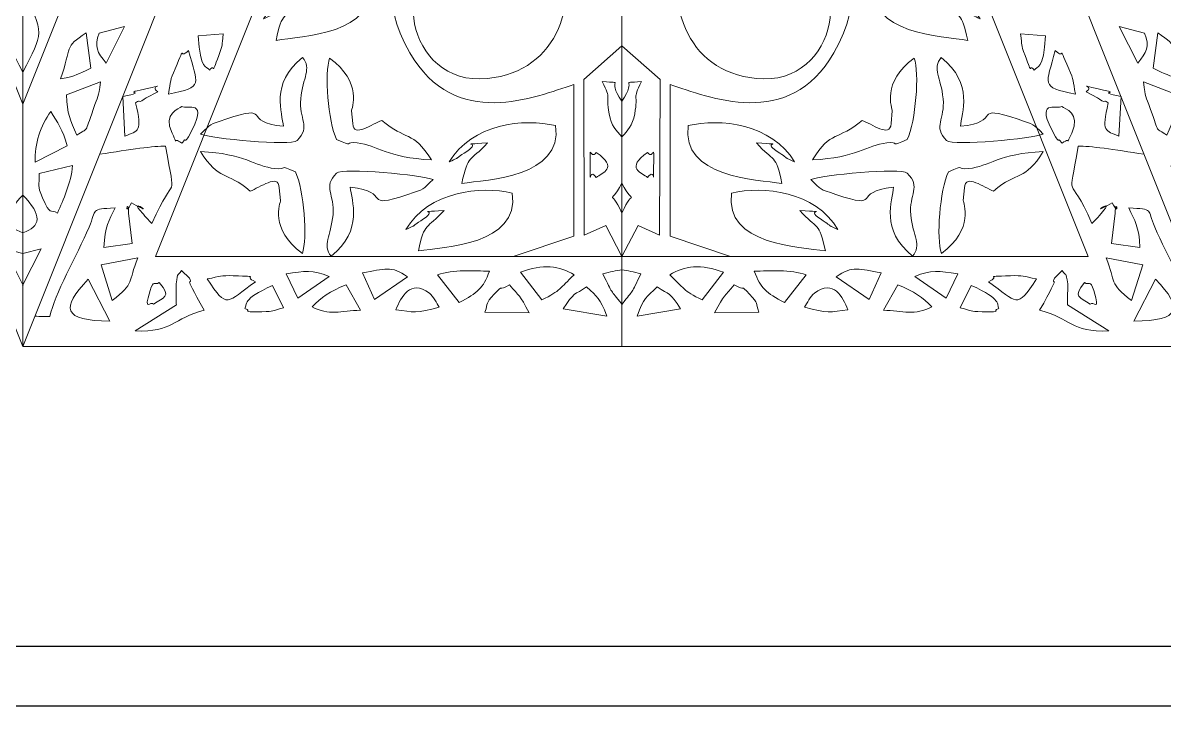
# Model space of a CAD drawing. Header units: inches. Extents: x 249 to 1192, y -18 to 440.
# Drawn here: x 632.495 to 634.4, y 263.048 to 264.188 of the extents above; entities that cross this region are included whole.
import ezdxf

# ---------------------------------------------------------------- set-up
doc = ezdxf.new("R2010")
doc.units = ezdxf.units.IN
doc.header["$MEASUREMENT"] = 0
doc.layers.add('ACP', color=15, linetype='Continuous', lineweight=15)
doc.layers.add('KOLOM', color=5, linetype='Continuous')

# ---------------------------------------------------------------- blocks, each defined once
blk = doc.blocks.new('GOTGAA')
for points in [[(0.0196, 2.4616), (1.0196, -0.0384), (0.0196, -0.0384), (0.0196, 2.4616)], [(0.0196, 2.0577), (0.7981, 0.1116), (0.0196, 0.1116)], [(0.0832, 0.4065), (0.0196, 0.4631)], [(0.0196, 0.1116), (0.0467, 0.1633), (0.0826, 0.1469), (0.0832, 0.4065)], [(0.0999, 0.3983), (0.1, 0.1456), (0.2009, 0.1116)]]:
    blk.add_lwpolyline(points)
for points in [[(0.019, 2.3598), (0.019, 2.3598), (0.0499, 2.2987), (0.0499, 2.2987)], [(0.0499, 2.2987), (0.0499, 2.2987), (0.019, 2.3598), (0.019, 2.3598)], [(0.0499, 2.2987), (0.0499, 2.2987), (0.0196, 2.3066), (0.0196, 2.3066)], [(0.0196, 2.3066), (0.0196, 2.3066), (0.0499, 2.2987), (0.0499, 2.2987)], [(0.0196, 2.2721), (0.0495, 2.2617), (0.0531, 2.243), (0.019, 2.2087)], [(0.019, 2.2087), (0.0531, 2.243), (0.0495, 2.2617), (0.0196, 2.2721)], [(0.0522, 2.2136), (0.0655, 2.2449), (0.0652, 2.2315), (0.0773, 2.2392)], [(0.0773, 2.2392), (0.0652, 2.2315), (0.0655, 2.2449), (0.0522, 2.2136)], [(0.0773, 2.2392), (0.087, 2.2172), (0.1001, 2.1894), (0.1025, 2.1599)], [(0.1025, 2.1599), (0.1001, 2.1894), (0.087, 2.2172), (0.0773, 2.2392)], [(0.0469, 2.1732), (0.0472, 2.1948), (0.043, 2.1919), (0.0522, 2.2136)], [(0.0522, 2.2136), (0.043, 2.1919), (0.0472, 2.1948), (0.0469, 2.1732)], [(0.1025, 2.1599), (0.1025, 2.1599), (0.0469, 2.1732), (0.0469, 2.1732)], [(0.0469, 2.1732), (0.0469, 2.1732), (0.1025, 2.1599), (0.1025, 2.1599)], [(0.0661, 2.0699), (0.0493, 2.0934), (0.0391, 2.1234), (0.0399, 2.1543)], [(0.0399, 2.1543), (0.0391, 2.1234), (0.0493, 2.0934), (0.0661, 2.0699)], [(0.0399, 2.1543), (0.0399, 2.1543), (0.0934, 2.1272), (0.0934, 2.1272)], [(0.0934, 2.1272), (0.0934, 2.1272), (0.0399, 2.1543), (0.0399, 2.1543)], [(0.0934, 2.1272), (0.0866, 2.1007), (0.0772, 2.0873), (0.0661, 2.0699)], [(0.0661, 2.0699), (0.0772, 2.0873), (0.0866, 2.1007), (0.0934, 2.1272)], [(0.0926, 2.0419), (0.0929, 2.0752), (0.0989, 2.0831), (0.1098, 2.1095)], [(0.1098, 2.1095), (0.0989, 2.0831), (0.0929, 2.0752), (0.0926, 2.0419)], [(0.1098, 2.1095), (0.1296, 2.0956), (0.1222, 2.1086), (0.137, 2.0662)], [(0.137, 2.0662), (0.1222, 2.1086), (0.1296, 2.0956), (0.1098, 2.1095)], [(0.137, 2.0662), (0.1458, 2.0412), (0.1452, 2.0496), (0.1492, 2.0203)], [(0.1492, 2.0203), (0.1452, 2.0496), (0.1458, 2.0412), (0.137, 2.0662)], [(0.1492, 2.0203), (0.1492, 2.0203), (0.0926, 2.0419), (0.0926, 2.0419)], [(0.0926, 2.0419), (0.0926, 2.0419), (0.1492, 2.0203), (0.1492, 2.0203)], [(0.0196, 2.0041), (0.0535, 1.9394), (0.0561, 1.9384), (0.0196, 1.8695)], [(0.0196, 1.8695), (0.0561, 1.9384), (0.0535, 1.9394), (0.0196, 2.0041)], [(0.0826, 2.0154), (0.1106, 2.01), (0.1098, 2.0078), (0.1328, 1.9978)], [(0.1252, 1.9386), (0.0876, 1.963), (0.1019, 1.9608), (0.0826, 2.0154)], [(0.0826, 2.0154), (0.1019, 1.9608), (0.0876, 1.963), (0.1252, 1.9386)], [(0.1328, 1.9978), (0.1098, 2.0078), (0.1106, 2.01), (0.0826, 2.0154)], [(0.1328, 1.9978), (0.1328, 1.9978), (0.1252, 1.9386), (0.1252, 1.9386)], [(0.1252, 1.9386), (0.1252, 1.9386), (0.1328, 1.9978), (0.1328, 1.9978)], [(0.1471, 1.9392), (0.138, 1.9618), (0.144, 1.9706), (0.1585, 1.9894)], [(0.1585, 1.9894), (0.144, 1.9706), (0.138, 1.9618), (0.1471, 1.9392)], [(0.1585, 1.9894), (0.1585, 1.9894), (0.1893, 1.9283), (0.1893, 1.9283)], [(0.1893, 1.9283), (0.1893, 1.9283), (0.1585, 1.9894), (0.1585, 1.9894)], [(0.1893, 1.9283), (0.1893, 1.9283), (0.1471, 1.9392), (0.1471, 1.9392)], [(0.1471, 1.9392), (0.1471, 1.9392), (0.1893, 1.9283), (0.1893, 1.9283)], [(0.3735, 0.4514), (0.4787, 0.6348), (0.2651, 0.6707), (0.2617, 0.6098)], [(0.2617, 0.6098), (0.2651, 0.6707), (0.4787, 0.6348), (0.3735, 0.4514)], [(0.2438, 0.4085), (0.1246, 0.4212), (0.0893, 0.5338), (0.1198, 0.6601)], [(0.1198, 0.6601), (0.0893, 0.5338), (0.1246, 0.4212), (0.2438, 0.4085)], [(0.2944, 0.6077), (0.4129, 0.5996), (0.3829, 0.3936), (0.2438, 0.4085)], [(0.2438, 0.4085), (0.3829, 0.3936), (0.4129, 0.5996), (0.2944, 0.6077)], [(0.6852, 0.483), (0.6852, 0.483), (0.7267, 0.4797), (0.7267, 0.4797)], [(0.7267, 0.4797), (0.7236, 0.4216), (0.7129, 0.4296), (0.7077, 0.4225)], [(0.743, 0.4553), (0.7615, 0.4369), (0.7453, 0.4714), (0.7656, 0.4246)], [(0.0999, 0.3983), (0.1639, 0.3777), (0.2985, 0.3205), (0.3735, 0.4514)], [(0.3735, 0.4514), (0.2985, 0.3205), (0.1639, 0.3777), (0.0999, 0.3983)], [(0.7077, 0.4225), (0.6981, 0.4354), (0.7063, 0.4087), (0.6925, 0.447)], [(0.7767, 0.3821), (0.7162, 0.3948), (0.7282, 0.3973), (0.743, 0.4553)], [(0.7656, 0.4246), (0.7743, 0.4046), (0.7724, 0.4055), (0.7767, 0.3821)], [(0.0524, 0.4032), (0.0115, 0.3993), (0.0475, 0.4109), (0.0196, 0.3704)], [(0.0409, 0.3496), (0.0475, 0.3851), (0.036, 0.371), (0.0524, 0.4032)], [(0.0832, 0.4065), (0.0832, 0.4065), (0.0826, 0.1469), (0.0826, 0.1469)], [(0.0826, 0.1469), (0.0826, 0.1469), (0.0832, 0.4065), (0.0832, 0.4065)], [(0.1, 0.1456), (0.1, 0.1456), (0.0999, 0.3983), (0.0999, 0.3983)], [(0.0999, 0.3983), (0.0999, 0.3983), (0.1, 0.1456), (0.1, 0.1456)], [(0.7943, 0.3864), (0.8114, 0.3961), (0.7731, 0.3997), (0.8167, 0.3907)], [(0.8167, 0.3907), (0.7731, 0.3997), (0.8114, 0.3961), (0.7943, 0.3864)], [(0.8135, 0.376), (0.8135, 0.376), (0.7943, 0.3864), (0.7943, 0.3864)], [(0.7943, 0.3864), (0.7943, 0.3864), (0.8135, 0.376), (0.8135, 0.376)], [(0.8167, 0.3907), (0.8603, 0.3817), (0.805, 0.3884), (0.8529, 0.3784)], [(0.8529, 0.3784), (0.805, 0.3884), (0.8603, 0.3817), (0.8167, 0.3907)], [(0.7432, 0.3114), (0.7057, 0.3778), (0.7465, 0.3558), (0.7542, 0.3619)], [(0.7542, 0.3619), (0.7465, 0.3558), (0.7057, 0.3778), (0.7432, 0.3114)], [(0.8256, 0.3704), (0.8243, 0.3679), (0.818, 0.3737), (0.8135, 0.376)], [(0.8135, 0.376), (0.818, 0.3737), (0.8243, 0.3679), (0.8256, 0.3704)], [(0.8491, 0.3123), (0.827, 0.3218), (0.8195, 0.3182), (0.8314, 0.3678)], [(0.8314, 0.3678), (0.8195, 0.3182), (0.827, 0.3218), (0.8491, 0.3123)], [(0.8314, 0.3678), (0.8295, 0.3689), (0.8265, 0.3721), (0.8256, 0.3704)], [(0.8256, 0.3704), (0.8265, 0.3721), (0.8295, 0.3689), (0.8314, 0.3678)], [(0.8529, 0.3784), (0.8529, 0.3784), (0.8491, 0.3123), (0.8491, 0.3123)], [(0.8491, 0.3123), (0.8491, 0.3123), (0.8529, 0.3784), (0.8529, 0.3784)], [(0.0196, 0.3114), (0.0295, 0.3222), (0.0371, 0.3292), (0.0409, 0.3496)], [(0.7542, 0.3619), (0.7586, 0.3582), (0.7866, 0.3508), (0.7704, 0.3173)], [(0.7704, 0.3173), (0.7866, 0.3508), (0.7586, 0.3582), (0.7542, 0.3619)], [(0.0625, 0.2849), (0.0731, 0.2716), (0.0735, 0.3063), (0.0725, 0.2617)], [(0.0725, 0.2617), (0.0735, 0.3063), (0.0731, 0.2716), (0.0625, 0.2849)], [(0.7487, 0.3058), (0.7479, 0.3043), (0.7441, 0.3098), (0.7432, 0.3114)], [(0.7432, 0.3114), (0.7441, 0.3098), (0.7479, 0.3043), (0.7487, 0.3058)], [(0.7543, 0.3005), (0.7525, 0.3024), (0.7494, 0.3073), (0.7487, 0.3058)], [(0.7487, 0.3058), (0.7494, 0.3073), (0.7525, 0.3024), (0.7543, 0.3005)], [(0.7704, 0.3173), (0.7575, 0.2907), (0.7732, 0.3143), (0.7543, 0.3005)], [(0.7543, 0.3005), (0.7732, 0.3143), (0.7575, 0.2907), (0.7704, 0.3173)], [(0.8041, 0.1666), (0.7649, 0.2586), (0.7644, 0.1934), (0.7813, 0.2958)], [(0.7813, 0.2958), (0.7644, 0.1934), (0.7649, 0.2586), (0.8041, 0.1666)], [(0.7813, 0.2958), (0.8001, 0.2958), (0.8408, 0.2902), (0.8914, 0.2821)], [(0.8914, 0.2821), (0.8408, 0.2902), (0.8001, 0.2958), (0.7813, 0.2958)], [(0.0625, 0.2435), (0.053, 0.2503), (0.0245, 0.2594), (0.0625, 0.2849)], [(0.0625, 0.2849), (0.0245, 0.2594), (0.053, 0.2503), (0.0625, 0.2435)], [(0.0725, 0.2617), (0.0716, 0.2237), (0.0756, 0.2615), (0.0625, 0.2435)], [(0.0625, 0.2435), (0.0756, 0.2615), (0.0716, 0.2237), (0.0725, 0.2617)], [(0.0196, 0.1841), (0.0396, 0.2305), (0.0418, 0.1909), (0.0196, 0.2339)], [(0.8381, 0.2012), (0.7903, 0.1732), (0.849, 0.2154), (0.8196, 0.1834)], [(0.8196, 0.1834), (0.849, 0.2154), (0.7903, 0.1732), (0.8381, 0.2012)], [(0.843, 0.1837), (0.8434, 0.2113), (0.8521, 0.1749), (0.8381, 0.2012)], [(0.8381, 0.2012), (0.8521, 0.1749), (0.8434, 0.2113), (0.843, 0.1837)], [(0.9091, 0.1604), (0.8958, 0.1916), (0.9082, 0.19), (0.8657, 0.1926)], [(0.8657, 0.1926), (0.8756, 0.1711), (0.8831, 0.1616), (0.8843, 0.1268)], [(0.8843, 0.1268), (0.8831, 0.1616), (0.8756, 0.1711), (0.8657, 0.1926)], [(0.8657, 0.1926), (0.9082, 0.19), (0.8958, 0.1916), (0.9091, 0.1604)], [(0.8149, 0.1777), (0.8149, 0.1777), (0.8041, 0.1666), (0.8041, 0.1666)], [(0.8041, 0.1666), (0.8041, 0.1666), (0.8149, 0.1777), (0.8149, 0.1777)], [(0.8196, 0.1834), (0.8182, 0.1819), (0.8162, 0.1792), (0.8149, 0.1777)], [(0.8149, 0.1777), (0.8162, 0.1792), (0.8182, 0.1819), (0.8196, 0.1834)], [(0.8369, 0.1335), (0.8369, 0.1335), (0.843, 0.1837), (0.843, 0.1837)], [(0.843, 0.1837), (0.843, 0.1837), (0.8369, 0.1335), (0.8369, 0.1335)], [(0.0826, 0.1469), (0.0826, 0.1469), (0.0467, 0.1633), (0.0467, 0.1633)], [(0.0467, 0.1633), (0.0467, 0.1633), (0.0826, 0.1469), (0.0826, 0.1469)], [(0.9743, 0.0115), (0.9673, 0.048), (0.9294, 0.1129), (0.9091, 0.1604)], [(0.9091, 0.1604), (0.9294, 0.1129), (0.9673, 0.048), (0.9743, 0.0115)], [(0.8843, 0.1268), (0.8843, 0.1268), (0.8369, 0.1335), (0.8369, 0.1335)], [(0.8369, 0.1335), (0.8369, 0.1335), (0.8843, 0.1268), (0.8843, 0.1268)], [(0.0995, 0.0808), (0.1232, 0.0967), (0.1521, 0.099), (0.1889, 0.0852)], [(0.1889, 0.0852), (0.1521, 0.099), (0.1232, 0.0967), (0.0995, 0.0808)], [(0.3774, 0.0778), (0.4043, 0.0971), (0.4163, 0.0904), (0.4524, 0.0842)], [(0.4524, 0.0842), (0.4163, 0.0904), (0.4043, 0.0971), (0.3774, 0.0778)], [(0.8277, 0.1092), (0.8277, 0.1092), (0.8891, 0.0978), (0.8891, 0.0978)], [(0.8705, 0.0382), (0.8319, 0.0677), (0.8447, 0.0674), (0.8277, 0.1092)], [(0.8277, 0.1092), (0.8447, 0.0674), (0.8319, 0.0677), (0.8705, 0.0382)], [(0.8891, 0.0978), (0.8891, 0.0978), (0.8277, 0.1092), (0.8277, 0.1092)], [(0.8891, 0.0978), (0.8891, 0.0978), (0.8705, 0.0382), (0.8705, 0.0382)], [(0.8705, 0.0382), (0.8705, 0.0382), (0.8891, 0.0978), (0.8891, 0.0978)], [(0.0196, 0.0891), (0.0292, 0.088), (0.0394, 0.0858), (0.0514, 0.0828)], [(0.0514, 0.0828), (0.0394, 0.0858), (0.0292, 0.088), (0.0196, 0.0891)], [(0.0514, 0.0828), (0.034, 0.0468), (0.0401, 0.0578), (0.0198, 0.0323)], [(0.0198, 0.0323), (0.0401, 0.0578), (0.034, 0.0468), (0.0514, 0.0828)], [(0.1535, 0.0392), (0.121, 0.0546), (0.1237, 0.0588), (0.0995, 0.0808)], [(0.0995, 0.0808), (0.1237, 0.0588), (0.121, 0.0546), (0.1535, 0.0392)], [(0.1889, 0.0852), (0.1889, 0.0852), (0.1535, 0.0392), (0.1535, 0.0392)], [(0.1535, 0.0392), (0.1535, 0.0392), (0.1889, 0.0852), (0.1889, 0.0852)], [(0.2406, 0.087), (0.2662, 0.0875), (0.3012, 0.0902), (0.3274, 0.0808)], [(0.3274, 0.0808), (0.3012, 0.0902), (0.2662, 0.0875), (0.2406, 0.087)], [(0.2912, 0.0348), (0.2598, 0.0514), (0.2517, 0.0581), (0.2406, 0.087)], [(0.2406, 0.087), (0.2517, 0.0581), (0.2598, 0.0514), (0.2912, 0.0348)], [(0.3274, 0.0808), (0.3274, 0.0808), (0.2912, 0.0348), (0.2912, 0.0348)], [(0.2912, 0.0348), (0.2912, 0.0348), (0.3274, 0.0808), (0.3274, 0.0808)], [(0.4324, 0.0401), (0.4324, 0.0401), (0.3774, 0.0778), (0.3774, 0.0778)], [(0.3774, 0.0778), (0.3774, 0.0778), (0.4324, 0.0401), (0.4324, 0.0401)], [(0.4524, 0.0842), (0.4524, 0.0842), (0.4324, 0.0401), (0.4324, 0.0401)], [(0.4324, 0.0401), (0.4324, 0.0401), (0.4524, 0.0842), (0.4524, 0.0842)], [(0.5083, 0.0781), (0.5359, 0.0898), (0.5488, 0.0877), (0.5803, 0.0825)], [(0.5803, 0.0825), (0.5488, 0.0877), (0.5359, 0.0898), (0.5083, 0.0781)], [(0.5608, 0.042), (0.5608, 0.042), (0.5083, 0.0781), (0.5083, 0.0781)], [(0.5083, 0.0781), (0.5083, 0.0781), (0.5608, 0.042), (0.5608, 0.042)], [(0.5803, 0.0825), (0.5803, 0.0825), (0.5608, 0.042), (0.5608, 0.042)], [(0.5608, 0.042), (0.5608, 0.042), (0.5803, 0.0825), (0.5803, 0.0825)], [(0.6315, 0.0695), (0.6554, 0.0801), (0.6174, 0.0776), (0.6683, 0.0794)], [(0.6683, 0.0794), (0.6901, 0.0802), (0.6886, 0.0787), (0.7119, 0.0741)], [(0.7169, 0.0218), (0.7566, 0.092), (0.7337, 0.0594), (0.7416, 0.0753)], [(0.7416, 0.0753), (0.7337, 0.0594), (0.7566, 0.092), (0.7169, 0.0218)], [(0.7416, 0.0753), (0.7416, 0.0753), (0.7547, 0.0883), (0.7547, 0.0883)], [(0.7547, 0.0883), (0.7547, 0.0883), (0.7416, 0.0753), (0.7416, 0.0753)], [(0.7547, 0.0883), (0.7614, 0.0772), (0.7607, 0.0883), (0.7638, 0.0659)], [(0.7638, 0.0659), (0.7607, 0.0883), (0.7614, 0.0772), (0.7547, 0.0883)], [(0.0448, 0.0119), (0.0566, 0.0439), (0.0603, 0.0431), (0.0785, 0.0607)], [(0.0785, 0.0607), (0.0603, 0.0431), (0.0566, 0.0439), (0.0448, 0.0119)], [(0.0785, 0.0607), (0.0986, 0.0476), (0.1003, 0.0522), (0.1175, 0.024)], [(0.1175, 0.024), (0.1003, 0.0522), (0.0986, 0.0476), (0.0785, 0.0607)], [(0.1742, 0.0176), (0.1909, 0.0489), (0.1905, 0.0443), (0.207, 0.0643)], [(0.207, 0.0643), (0.1905, 0.0443), (0.1909, 0.0489), (0.1742, 0.0176)], [(0.207, 0.0643), (0.2282, 0.052), (0.2152, 0.0674), (0.2328, 0.0485)], [(0.2328, 0.0485), (0.2152, 0.0674), (0.2282, 0.052), (0.207, 0.0643)], [(0.341, 0.0506), (0.3731, 0.0742), (0.3883, 0.0442), (0.3968, 0.0227)], [(0.3968, 0.0227), (0.3883, 0.0442), (0.3731, 0.0742), (0.341, 0.0506)], [(0.456, 0.0218), (0.456, 0.0218), (0.48, 0.0644), (0.48, 0.0644)], [(0.48, 0.0644), (0.48, 0.0644), (0.456, 0.0218), (0.456, 0.0218)], [(0.48, 0.0644), (0.5075, 0.0529), (0.5222, 0.0434), (0.5367, 0.0277)], [(0.5367, 0.0277), (0.5222, 0.0434), (0.5075, 0.0529), (0.48, 0.0644)], [(0.5845, 0.0259), (0.5845, 0.0259), (0.6028, 0.0634), (0.6028, 0.0634)], [(0.6028, 0.0634), (0.6557, 0.0392), (0.6444, 0.0322), (0.649, 0.0248)], [(0.7119, 0.0741), (0.6779, 0.0225), (0.68, 0.0345), (0.6315, 0.0695)], [(0.7638, 0.0659), (0.7639, 0.0657), (0.7635, 0.0337), (0.7634, 0.0307)], [(0.7634, 0.0307), (0.7635, 0.0337), (0.7639, 0.0657), (0.7638, 0.0659)], [(0.8013, 0.032), (0.7846, 0.0445), (0.7707, 0.043), (0.792, 0.068)], [(0.792, 0.068), (0.7707, 0.043), (0.7846, 0.0445), (0.8013, 0.032)], [(0.792, 0.068), (0.7997, 0.0628), (0.8014, 0.0741), (0.8072, 0.0547)], [(0.8072, 0.0547), (0.8014, 0.0741), (0.7997, 0.0628), (0.792, 0.068)], [(0.8744, 0.0036), (0.8744, 0.0036), (0.9103, 0.0739), (0.9103, 0.0739)], [(0.9103, 0.0739), (0.9575, 0.0246), (0.9526, 0.0049), (0.8744, 0.0036)], [(0.8744, 0.0036), (0.9526, 0.0049), (0.9575, 0.0246), (0.9103, 0.0739)], [(0.9103, 0.0739), (0.9103, 0.0739), (0.8744, 0.0036), (0.8744, 0.0036)], [(0.2328, 0.0485), (0.2486, 0.0315), (0.2421, 0.0358), (0.2482, 0.0185)], [(0.2482, 0.0185), (0.2421, 0.0358), (0.2486, 0.0315), (0.2328, 0.0485)], [(0.3245, 0.0272), (0.3287, 0.0329), (0.3341, 0.0455), (0.341, 0.0506)], [(0.341, 0.0506), (0.3341, 0.0455), (0.3287, 0.0329), (0.3245, 0.0272)], [(0.8072, 0.0547), (0.8189, 0.0158), (0.806, 0.0389), (0.8013, 0.032)], [(0.8013, 0.032), (0.806, 0.0389), (0.8189, 0.0158), (0.8072, 0.0547)], [(0.0198, 0.0323), (0.0197, 0.0324), (0.0197, 0.0324), (0.0196, 0.0325)], [(0.0196, 0.0325), (0.0197, 0.0324), (0.0197, 0.0324), (0.0198, 0.0323)], [(0.1175, 0.024), (0.1175, 0.024), (0.0448, 0.0119), (0.0448, 0.0119)], [(0.0448, 0.0119), (0.0448, 0.0119), (0.1175, 0.024), (0.1175, 0.024)], [(0.3968, 0.0227), (0.3683, 0.0186), (0.3619, 0.0162), (0.3245, 0.0272)], [(0.3245, 0.0272), (0.3619, 0.0162), (0.3683, 0.0186), (0.3968, 0.0227)], [(0.5367, 0.0277), (0.5093, 0.0121), (0.4884, 0.0212), (0.456, 0.0218)], [(0.456, 0.0218), (0.4884, 0.0212), (0.5093, 0.0121), (0.5367, 0.0277)], [(0.649, 0.0248), (0.6336, 0.0205), (0.6614, 0.0184), (0.6207, 0.0195)], [(0.8322, -0.0126), (0.7689, -0.0148), (0.7695, 0.0084), (0.7169, 0.0218)], [(0.7169, 0.0218), (0.7695, 0.0084), (0.7689, -0.0148), (0.8322, -0.0126)], [(0.7634, 0.0307), (0.7634, 0.0307), (0.8322, -0.0126), (0.8322, -0.0126)], [(0.8322, -0.0126), (0.8322, -0.0126), (0.7634, 0.0307), (0.7634, 0.0307)], [(0.2482, 0.0185), (0.2482, 0.0185), (0.1742, 0.0176), (0.1742, 0.0176)], [(0.1742, 0.0176), (0.1742, 0.0176), (0.2482, 0.0185), (0.2482, 0.0185)], [(0.9994, 0.012), (0.9905, 0.0116), (0.9821, 0.0113), (0.9743, 0.0115)], [(0.9743, 0.0115), (0.9821, 0.0113), (0.9905, 0.0116), (0.9994, 0.012)]]:
    blk.add_open_spline(points, degree=3)
for points, knots in [([(0.554, 0.5397), (0.6094, 0.5349), (0.5598, 0.544), (0.5885, 0.5255), (0.5885, 0.5255), (0.6156, 0.5081), (0.5935, 0.5196), (0.6178, 0.5078), (0.6178, 0.5078), (0.5803, 0.5716), (0.4927, 0.5813), (0.4402, 0.5685), (0.4402, 0.5685), (0.4281, 0.4821), (0.554, 0.4787), (0.5968, 0.472), (0.5968, 0.472), (0.5864, 0.5223), (0.5834, 0.5068), (0.554, 0.5397)], [0, 0, 0, 0, 0.166667, 0.166667, 0.166667, 0.166667, 0.333333, 0.333333, 0.333333, 0.333333, 0.5, 0.5, 0.5, 0.5, 0.666667, 0.666667, 0.666667, 0.666667, 1, 1, 1, 1]), ([(0.6925, 0.447), (0.7063, 0.4087), (0.6981, 0.4354), (0.7077, 0.4225), (0.7077, 0.4225), (0.7129, 0.4296), (0.7236, 0.4216), (0.7267, 0.4797), (0.7267, 0.4797), (0.7267, 0.4797), (0.6852, 0.483), (0.6852, 0.483), (0.6852, 0.483), (0.6881, 0.4605), (0.6848, 0.4683), (0.6925, 0.447), (0.6925, 0.447), (0.6848, 0.4683), (0.6881, 0.4605), (0.6852, 0.483)], [0.4, 0.4, 0.4, 0.4, 1.2, 1.2, 1.2, 1.2, 1.6, 1.6, 1.6, 1.6, 2, 2, 2, 2, 2.8, 2.8, 2.8, 2.8, 3.2, 3.2, 3.2, 3.2]), ([(0.7767, 0.3821), (0.7724, 0.4055), (0.7743, 0.4046), (0.7656, 0.4246), (0.7656, 0.4246), (0.7453, 0.4714), (0.7615, 0.4369), (0.743, 0.4553), (0.743, 0.4553), (0.7282, 0.3973), (0.7162, 0.3948), (0.7767, 0.3821)], [0, 0, 0, 0, 0.5, 0.5, 0.5, 0.5, 1.25, 1.25, 1.25, 1.25, 1.75, 1.75, 1.75, 1.75]), ([(0.4204, 0.3386), (0.3803, 0.3041), (0.3686, 0.3227), (0.3377, 0.2728), (0.3377, 0.2728), (0.4113, 0.276), (0.4277, 0.2973), (0.4616, 0.3012), (0.4616, 0.3012), (0.4838, 0.3037), (0.4663, 0.2929), (0.4959, 0.3066), (0.4959, 0.3066), (0.5101, 0.3368), (0.5164, 0.4183), (0.5076, 0.4425), (0.5076, 0.4425), (0.452, 0.4022), (0.4708, 0.3577), (0.471, 0.3544), (0.471, 0.3544), (0.471, 0.3544), (0.4688, 0.3332), (0.4688, 0.3332), (0.4688, 0.3332), (0.4679, 0.3084), (0.4361, 0.3334), (0.4204, 0.3386)], [0, 0, 0, 0, 0.125, 0.125, 0.125, 0.125, 0.25, 0.25, 0.25, 0.25, 0.375, 0.375, 0.375, 0.375, 0.5, 0.5, 0.5, 0.5, 0.625, 0.625, 0.625, 0.625, 0.75, 0.75, 0.75, 0.75, 1, 1, 1, 1]), ([(0.5846, 0.3287), (0.5864, 0.3503), (0.6076, 0.3995), (0.5527, 0.4435), (0.5527, 0.4435), (0.5372, 0.4246), (0.5521, 0.4106), (0.5558, 0.3745), (0.5558, 0.3745), (0.5592, 0.3411), (0.5382, 0.3279), (0.5616, 0.3052), (0.5616, 0.3052), (0.5723, 0.2949), (0.7056, 0.3084), (0.7229, 0.3158), (0.7229, 0.3158), (0.7045, 0.3331), (0.7094, 0.3312), (0.6809, 0.3406), (0.6809, 0.3406), (0.6007, 0.3671), (0.657, 0.3354), (0.5846, 0.3287)], [0, 0, 0, 0, 0.142857, 0.142857, 0.142857, 0.142857, 0.285714, 0.285714, 0.285714, 0.285714, 0.428571, 0.428571, 0.428571, 0.428571, 0.571429, 0.571429, 0.571429, 0.571429, 0.714286, 0.714286, 0.714286, 0.714286, 1, 1, 1, 1]), ([(0.244, 0.3011), (0.2994, 0.2962), (0.2498, 0.3054), (0.2786, 0.2869), (0.2786, 0.2869), (0.3056, 0.2695), (0.2835, 0.281), (0.3078, 0.2692), (0.3078, 0.2692), (0.2703, 0.333), (0.1827, 0.3427), (0.1302, 0.3298), (0.1302, 0.3298), (0.1181, 0.2434), (0.244, 0.2401), (0.2868, 0.2334), (0.2868, 0.2334), (0.2764, 0.2837), (0.2734, 0.2681), (0.244, 0.3011)], [0, 0, 0, 0, 0.166667, 0.166667, 0.166667, 0.166667, 0.333333, 0.333333, 0.333333, 0.333333, 0.5, 0.5, 0.5, 0.5, 0.666667, 0.666667, 0.666667, 0.666667, 1, 1, 1, 1]), ([(0.6401, 0.2207), (0.6802, 0.2553), (0.6919, 0.2366), (0.7228, 0.2866), (0.7228, 0.2866), (0.6492, 0.2833), (0.6328, 0.262), (0.5989, 0.2581), (0.5989, 0.2581), (0.5767, 0.2556), (0.5942, 0.2665), (0.5646, 0.2528), (0.5646, 0.2528), (0.5504, 0.2225), (0.5441, 0.1411), (0.553, 0.1168), (0.553, 0.1168), (0.6085, 0.1571), (0.5897, 0.2017), (0.5895, 0.2049), (0.5895, 0.2049), (0.5895, 0.2049), (0.5917, 0.2261), (0.5917, 0.2261), (0.5917, 0.2261), (0.5926, 0.251), (0.6244, 0.2259), (0.6401, 0.2207)], [0, 0, 0, 0, 0.125, 0.125, 0.125, 0.125, 0.25, 0.25, 0.25, 0.25, 0.375, 0.375, 0.375, 0.375, 0.5, 0.5, 0.5, 0.5, 0.625, 0.625, 0.625, 0.625, 0.75, 0.75, 0.75, 0.75, 1, 1, 1, 1]), ([(0.4731, 0.227), (0.4712, 0.2054), (0.4501, 0.1562), (0.5049, 0.1121), (0.5049, 0.1121), (0.5205, 0.131), (0.5055, 0.145), (0.5018, 0.1812), (0.5018, 0.1812), (0.4984, 0.2146), (0.5195, 0.2278), (0.496, 0.2504), (0.496, 0.2504), (0.4854, 0.2607), (0.352, 0.2472), (0.3347, 0.2399), (0.3347, 0.2399), (0.3532, 0.2225), (0.3482, 0.2245), (0.3768, 0.215), (0.3768, 0.215), (0.4569, 0.1885), (0.4007, 0.2202), (0.4731, 0.227)], [0, 0, 0, 0, 0.142857, 0.142857, 0.142857, 0.142857, 0.285714, 0.285714, 0.285714, 0.285714, 0.428571, 0.428571, 0.428571, 0.428571, 0.571429, 0.571429, 0.571429, 0.571429, 0.714286, 0.714286, 0.714286, 0.714286, 1, 1, 1, 1]), ([(0.3164, 0.1884), (0.3718, 0.1836), (0.3222, 0.1927), (0.3509, 0.1742), (0.3509, 0.1742), (0.378, 0.1568), (0.3559, 0.1683), (0.3802, 0.1565), (0.3802, 0.1565), (0.3427, 0.2203), (0.2551, 0.23), (0.2026, 0.2172), (0.2026, 0.2172), (0.1905, 0.1308), (0.3163, 0.1274), (0.3592, 0.1208), (0.3592, 0.1208), (0.3488, 0.171), (0.3458, 0.1555), (0.3164, 0.1884)], [0, 0, 0, 0, 0.166667, 0.166667, 0.166667, 0.166667, 0.333333, 0.333333, 0.333333, 0.333333, 0.5, 0.5, 0.5, 0.5, 0.666667, 0.666667, 0.666667, 0.666667, 1, 1, 1, 1]), ([(0.7119, 0.0741), (0.6886, 0.0787), (0.6901, 0.0802), (0.6683, 0.0794), (0.6683, 0.0794), (0.6174, 0.0776), (0.6554, 0.0801), (0.6315, 0.0695), (0.6315, 0.0695), (0.68, 0.0345), (0.6779, 0.0225), (0.7119, 0.0741)], [0, 0, 0, 0, 0.5, 0.5, 0.5, 0.5, 1.25, 1.25, 1.25, 1.25, 1.75, 1.75, 1.75, 1.75]), ([(0.6207, 0.0195), (0.6614, 0.0184), (0.6336, 0.0205), (0.649, 0.0248), (0.649, 0.0248), (0.6444, 0.0322), (0.6557, 0.0392), (0.6028, 0.0634), (0.6028, 0.0634), (0.6028, 0.0634), (0.5845, 0.0259), (0.5845, 0.0259), (0.5845, 0.0259), (0.6065, 0.0204), (0.5981, 0.0202), (0.6207, 0.0195), (0.6207, 0.0195), (0.5981, 0.0202), (0.6065, 0.0204), (0.5845, 0.0259)], [0.4, 0.4, 0.4, 0.4, 1.2, 1.2, 1.2, 1.2, 1.6, 1.6, 1.6, 1.6, 2, 2, 2, 2, 2.8, 2.8, 2.8, 2.8, 3.2, 3.2, 3.2, 3.2])]:
    blk.add_open_spline(points, degree=3, knots=knots)
blk = doc.blocks.new('GORRG')
at = {"xscale": -1, "rotation": 359.9999999751687}
blk.add_blockref('GOTGAA', (-0.9608, 0), dxfattribs=at)
blk.add_blockref('GOTGAA', (-1, 0))
blk = doc.blocks.new('tampak depan')
at = {"layer": 'KOLOM'}
for points in [[(711.609, 337.9769), (721.9902, 337.9769)], [(721.9902, 337.9769), (721.9503, 337.8769), (712.1769, 337.8769)]]:
    blk.add_lwpolyline(points, dxfattribs=at)
at = {"layer": 'ACP', "xscale": -1, "rotation": 180}
for p in [(719.1651, 340.9385), (721.1651, 340.9385)]:
    blk.add_blockref('GORRG', p, dxfattribs=at)
at = {"layer": 'ACP', "rotation": 359.9999999444423}
blk.add_blockref('GORRG', (720.1651, 338.5153), dxfattribs=at)

msp = doc.modelspace()

# ---------------------------------------------------------------- block references
at = {"layer": 'KOLOM'}
msp.add_blockref('tampak depan', (-85.6899, -74.829), dxfattribs=at)

doc.saveas('drawing.dxf')
